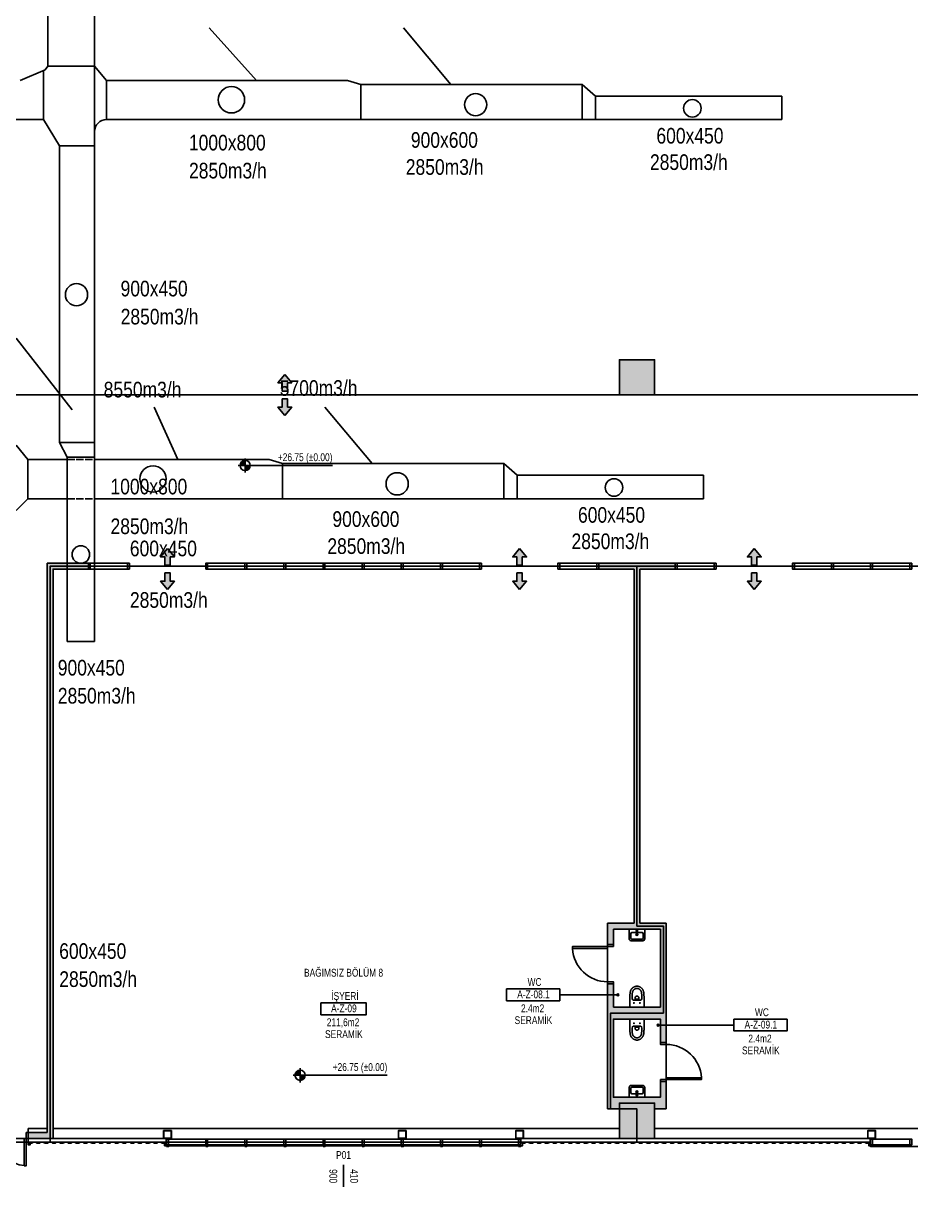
# Model space of a CAD drawing. Header units: centimetres. Extents: x 26200 to 152500, y -600 to 9300.
# Drawn here: x 63711 to 65979, y 1395 to 4369 of the extents above; entities that cross this region are included whole.
import ezdxf
from ezdxf.enums import TextEntityAlignment as Align

# ---------------------------------------------------------------- set-up
doc = ezdxf.new("R2010")
doc.units = ezdxf.units.CM
doc.linetypes.add('DASHED', pattern=[1.524, 1.27, -0.254])
for name, color, linetype in [('A-ANNO-DIMS', 8, 'Continuous'), ('A-ANNO-IDEN', 8, 'Continuous'), ('A-ANNO-TEXT', 8, 'Continuous'), ('A-AREA', 8, 'Continuous'), ('A-DOOR', 8, 'Continuous'), ('A-ELEV-01', 8, 'Continuous'), ('A-ELEV-03', 8, 'Continuous'), ('A-FLOR-FIXT', 8, 'Continuous'), ('A-GLAZ-FRME', 8, 'Continuous'), ('A-GLAZ-FULL', 8, 'Continuous'), ('A-GLAZ-SILL', 8, 'Continuous'), ('A-WALL', 8, 'Continuous'), ('A-WALL-HTCH', 8, 'Continuous'), ('A-WALL-SNWPNL', 8, 'Continuous'), ('A-WALL-STEL', 8, 'Continuous'), ('MTY-DONUS-CAP', 110, 'Continuous'), ('MTY-DONUS-KANALI', 4, 'Continuous'), ('MTY-UFLEME-CAP', 21, 'Continuous'), ('MTY-UFLEME-KANALI', 20, 'Continuous'), ('MTY-UFLEME-KANALI-GIZLI', 20, 'DASHED'), ('S-CONC', 5, 'Continuous'), ('S-HTCH', 8, 'Continuous'), ('S-STEL', 3, 'Continuous')]:
    doc.layers.add(name, color=color, linetype=linetype)
doc.styles.add('Fields_100', font='act_simplex.shx', dxfattribs={"width": 0.8, "height": 20})
doc.styles.add('ROTAS', font='arial.ttf')

# ---------------------------------------------------------------- blocks, each defined once
blk = doc.blocks.new('Mahal kutusu_100')
at = {"color": 0}
blk.add_lwpolyline([(-58, 30), (58, 30), (58, 0), (-58, 0)], close=True, dxfattribs=at)
at = {"color": 0, "style": 'Fields_100', "width": 0.8}
for tag, p in [('MAHAL', (3.6, 37.9)), ('KOD', (0.9, 6.2)), ('ALAN', (-1.3, -29.4)), ('KAPLAMA', (0.8, -59.7))]:
    blk.add_attdef(tag, text='', height=20, dxfattribs=at).set_placement(p, align=Align.CENTER)
blk = doc.blocks.new('KLOZET')
at = {"linetype": 'Continuous'}
for p, q in [((-18, 30.7), (-17.9, 32)), ((-18, 29.4), (-18, 30.7)), ((-17.9, 32), (-17.8, 33.3)), ((-17.8, 33.3), (-17.7, 34.5)), ((-17.7, 34.5), (-17.6, 35.7)), ((-17.6, 35.7), (-17.5, 36.9)), ((-17.5, 36.9), (-17.3, 38.1)), ((-17.3, 38.1), (-17.1, 39.2)), ((-17.1, 39.2), (-16.8, 40.3)), ((-16.8, 40.3), (-16.5, 41.3)), ((-16.5, 41.3), (-16.1, 42.4)), ((-16.1, 42.4), (-15.7, 43.3)), ((-15.7, 43.3), (-15.3, 44.3)), ((-15.3, 44.3), (-14.8, 45.2)), ((-14.8, 45.2), (-14.3, 46)), ((-14.3, 46), (-13.7, 46.8)), ((-13.7, 46.8), (-13.1, 47.6)), ((-13.1, 47.6), (-12.4, 48.3)), ((-12.4, 48.3), (-11.7, 49)), ((-12.2, 31.1), (-12.3, 30.4)), ((-12.3, 30.4), (-12.3, 29.6)), ((-12.1, 32.6), (-12.2, 31.9)), ((-12.2, 31.9), (-12.2, 31.1)), ((-12, 33.9), (-12.1, 33.2)), ((-12.1, 33.2), (-12.1, 32.6)), ((-11.9, 35.1), (-12, 34.5)), ((-12, 34.5), (-12, 33.9)), ((-11.8, 35.7), (-11.9, 35.1)), ((-11.7, 36.7), (-11.8, 36.2)), ((-11.8, 36.2), (-11.8, 35.7)), ((-11.7, 49), (-11, 49.6)), ((-11.6, 37.3), (-11.7, 36.7)), ((-11.5, 37.7), (-11.6, 37.3)), ((-11.4, 38.2), (-11.5, 37.7)), ((-11.3, 38.6), (-11.4, 38.2)), ((-11.2, 39), (-11.3, 38.6)), ((-11.1, 39.4), (-11.2, 39)), ((-11, 39.8), (-11.1, 39.4)), ((-11, 49.6), (-10.3, 50.2)), ((-10.9, 40.2), (-11, 39.8)), ((-10.8, 40.5), (-10.9, 40.2)), ((-10.6, 40.8), (-10.8, 40.5)), ((-10.5, 41.1), (-10.6, 40.8)), ((-10.4, 41.4), (-10.5, 41.1)), ((-10.2, 41.7), (-10.4, 41.4)), ((-10.3, 50.2), (-9.6, 50.7)), ((-10.1, 42), (-10.2, 41.7)), ((-9.9, 42.2), (-10.1, 42)), ((-9.8, 42.5), (-9.9, 42.2)), ((-9.6, 42.7), (-9.8, 42.5)), ((-9.6, 50.7), (-8.8, 51.2)), ((-9.4, 43), (-9.6, 42.7)), ((-9.3, 43.2), (-9.4, 43)), ((-9.1, 43.5), (-9.3, 43.2)), ((-8.9, 43.7), (-9.1, 43.5)), ((-8.7, 44), (-8.9, 43.7)), ((-8.8, 51.2), (-8, 51.7)), ((-8.5, 44.2), (-8.7, 44)), ((-8.2, 44.4), (-8.5, 44.2)), ((-8, 44.7), (-8.2, 44.4)), ((-8, 51.7), (-7.2, 52.1)), ((-7.8, 44.9), (-8, 44.7)), ((-7.5, 45.1), (-7.8, 44.9)), ((-7.3, 45.3), (-7.5, 45.1)), ((-7, 45.5), (-7.3, 45.3)), ((-7.2, 52.1), (-6.4, 52.5)), ((-6.7, 45.8), (-7, 45.5)), ((-6.4, 46), (-6.7, 45.8)), ((-6.4, 52.5), (-5.6, 52.8)), ((-6.1, 46.2), (-6.4, 46)), ((-5.8, 46.4), (-6.1, 46.2)), ((-5.5, 46.5), (-5.8, 46.4)), ((-5.6, 52.8), (-4.8, 53.1)), ((-5.2, 46.7), (-5.5, 46.5)), ((-4.9, 46.9), (-5.2, 46.7)), ((-4.6, 47.1), (-4.9, 46.9)), ((-4.8, 53.1), (-4, 53.3)), ((-4.2, 47.2), (-4.6, 47.1)), ((-3.9, 47.3), (-4.2, 47.2)), ((-4, 53.3), (-3.2, 53.5)), ((-3.6, 47.5), (-3.9, 47.3)), ((-3.3, 47.6), (-3.6, 47.5)), ((-3, 47.7), (-3.3, 47.6)), ((-3.2, 53.5), (-2.3, 53.7)), ((-2.7, 47.8), (-3, 47.7)), ((-2.4, 47.9), (-2.7, 47.8)), ((-2.1, 48), (-2.4, 47.9)), ((-2.3, 53.7), (-1.5, 53.8)), ((-1.8, 48), (-2.1, 48)), ((-1.5, 48.1), (-1.8, 48)), ((-1.5, 53.8), (-0.7, 53.9)), ((-1.2, 48.1), (-1.5, 48.1)), ((-1, 48.2), (-1.2, 48.1)), ((-0.7, 48.2), (-1, 48.2)), ((-0.7, 53.9), (0, 53.9)), ((-0.5, 48.2), (-0.7, 48.2)), ((-0.2, 48.2), (-0.5, 48.2)), ((0, 48.2), (-0.2, 48.2)), ((0, 53.9), (0.7, 53.9)), ((0.5, 48.2), (0, 48.2)), ((1, 48.2), (0.5, 48.2)), ((0.7, 53.9), (1.5, 53.8)), ((1.5, 48.1), (1, 48.2)), ((1.5, 53.8), (2.3, 53.7)), ((2.1, 48), (1.5, 48.1)), ((2.6, 47.8), (2.1, 48)), ((2.3, 53.7), (3.2, 53.5)), ((3.2, 47.6), (2.6, 47.8)), ((3.2, 53.5), (4, 53.3)), ((3.7, 47.4), (3.2, 47.6)), ((4.3, 47.2), (3.7, 47.4)), ((4, 53.3), (4.8, 53.1)), ((4.9, 46.9), (4.3, 47.2)), ((4.8, 53.1), (5.6, 52.8)), ((5.4, 46.6), (4.9, 46.9)), ((6, 46.3), (5.4, 46.6)), ((5.6, 52.8), (6.4, 52.5)), ((6.5, 45.9), (6, 46.3)), ((6.4, 52.5), (7.2, 52.1)), ((7, 45.5), (6.5, 45.9)), ((7.5, 45.1), (7, 45.5)), ((7.2, 52.1), (8, 51.7)), ((8, 44.7), (7.5, 45.1)), ((8, 51.7), (8.8, 51.2)), ((8.4, 44.2), (8, 44.7)), ((8.9, 43.7), (8.4, 44.2)), ((8.8, 51.2), (9.6, 50.7)), ((9.3, 43.2), (8.9, 43.7)), ((9.6, 42.7), (9.3, 43.2)), ((9.6, 50.7), (10.3, 50.2)), ((10, 42.1), (9.6, 42.7)), ((10.3, 41.6), (10, 42.1)), ((10.3, 50.2), (11, 49.6)), ((10.6, 40.9), (10.3, 41.6)), ((10.8, 40.3), (10.6, 40.9)), ((11.1, 39.6), (10.8, 40.3)), ((11, 49.6), (11.7, 49)), ((11.3, 38.9), (11.1, 39.6)), ((11.4, 38.2), (11.3, 38.9)), ((11.6, 37.4), (11.4, 38.2)), ((11.7, 36.6), (11.6, 37.4)), ((11.7, 49), (12.4, 48.3)), ((11.8, 35.7), (11.7, 36.6)), ((11.9, 34.9), (11.8, 35.7)), ((12, 34), (11.9, 34.9)), ((12.1, 33.1), (12, 34)), ((12.2, 32.1), (12.1, 33.1)), ((12.2, 31.2), (12.2, 32.1)), ((12.3, 30.2), (12.2, 31.2)), ((12.3, 29.2), (12.3, 30.2)), ((12.4, 48.3), (13.1, 47.6)), ((13.1, 47.6), (13.7, 46.8)), ((13.7, 46.8), (14.3, 46)), ((14.3, 46), (14.8, 45.2)), ((14.8, 45.2), (15.3, 44.3)), ((15.3, 44.3), (15.7, 43.3)), ((15.7, 43.3), (16.1, 42.4)), ((16.1, 42.4), (16.5, 41.3)), ((16.5, 41.3), (16.8, 40.3)), ((16.8, 40.3), (17.1, 39.2)), ((17.1, 39.2), (17.3, 38.1)), ((17.3, 38.1), (17.5, 36.9)), ((17.5, 36.9), (17.6, 35.7)), ((17.6, 35.7), (17.7, 34.5)), ((17.7, 34.5), (17.8, 33.3)), ((17.8, 33.3), (17.9, 32)), ((17.9, 32), (18, 30.7)), ((18, 30.7), (18, 29.4)), ((-18.3, 0), (-18.2, 12.1)), ((-18.3, 0), (18.3, 0)), ((-18.2, 23.7), (-18.1, 25.2)), ((-18.2, 22.2), (-18.2, 23.7)), ((-18.2, 20.6), (-18.2, 22.2)), ((-18.2, 17.4), (-18.2, 20.6)), ((-18.2, 12.1), (-18.2, 17.4)), ((-18.1, 28), (-18, 29.4)), ((-18.1, 26.6), (-18.1, 28)), ((-18.1, 25.2), (-18.1, 26.6)), ((-12.3, 27.9), (-12.4, 27)), ((-12.4, 27), (-12.4, 26.1)), ((-12.4, 26.1), (-12.4, 25.2)), ((-12.4, 25.2), (-12.4, 24.2)), ((-12.4, 24.2), (-12.4, 23.2)), ((-12.4, 23.2), (-12.4, 22.2)), ((-12.3, 29.6), (-12.3, 28.8)), ((-12.3, 28.8), (-12.3, 27.9)), ((-9.2, 18.4), (-8.2, 18.3)), ((-8.2, 18.3), (-7.1, 18.2)), ((-7.1, 18.2), (-6.1, 18.1)), ((-6.1, 18.1), (-5.1, 18)), ((-5.1, 18), (-4.1, 18)), ((-4.8, 24.3), (-4.9, 23.9)), ((-4.9, 23.9), (-4.9, 23.5)), ((-4.9, 23.5), (-4.8, 20.8)), ((-4.7, 25), (-4.8, 24.6)), ((-4.8, 24.6), (-4.8, 24.3)), ((-4.6, 25.3), (-4.7, 25)), ((-4.4, 25.6), (-4.6, 25.3)), ((-4.3, 25.9), (-4.4, 25.6)), ((-4.1, 26.2), (-4.3, 25.9)), ((-3.9, 26.5), (-4.1, 26.2)), ((-4.1, 18), (-3.1, 17.9)), ((-3.8, 26.8), (-3.9, 26.5)), ((-3.5, 27), (-3.8, 26.8)), ((-3.8, 20.8), (-2.1, 20.8)), ((-3.3, 27.2), (-3.5, 27)), ((-3.1, 27.4), (-3.3, 27.2)), ((-2.8, 27.6), (-3.1, 27.4)), ((-3.1, 17.9), (-2, 17.9)), ((-2.5, 27.8), (-2.8, 27.6)), ((-2.2, 28), (-2.5, 27.8)), ((-1.9, 28.1), (-2.2, 28)), ((-2.1, 20.8), (-0.4, 20.8)), ((-2, 17.9), (-1, 17.9)), ((-1.6, 28.2), (-1.9, 28.1)), ((-1.3, 28.3), (-1.6, 28.2)), ((-1, 28.4), (-1.3, 28.3)), ((-0.7, 28.5), (-1, 28.4)), ((-1, 17.9), (0, 17.9)), ((-0.3, 28.5), (-0.7, 28.5)), ((-0.4, 20.8), (1.7, 20.8)), ((0, 28.5), (-0.3, 28.5)), ((0, 28.5), (0.3, 28.5)), ((0, 17.9), (1, 17.9)), ((0.3, 28.5), (0.7, 28.5)), ((0.7, 28.5), (1, 28.4)), ((1, 28.4), (1.3, 28.3)), ((1, 17.9), (2, 17.9)), ((1.3, 28.3), (1.6, 28.2)), ((1.6, 28.2), (1.9, 28.1)), ((1.7, 20.8), (3.4, 20.8)), ((1.9, 28.1), (2.2, 28)), ((2, 17.9), (3.1, 17.9)), ((2.2, 28), (2.5, 27.8)), ((2.5, 27.8), (2.8, 27.6)), ((2.8, 27.6), (3.1, 27.4)), ((3.1, 27.4), (3.3, 27.2)), ((3.1, 17.9), (4.1, 18)), ((3.3, 27.2), (3.5, 27)), ((3.4, 20.8), (3.8, 20.8)), ((3.5, 27), (3.8, 26.7)), ((3.8, 26.7), (4, 26.5)), ((4, 26.5), (4.1, 26.2)), ((4.1, 26.2), (4.3, 25.9)), ((4.1, 18), (5.1, 18)), ((4.3, 25.9), (4.5, 25.6)), ((4.5, 25.6), (4.6, 25.3)), ((4.6, 25.3), (4.7, 25)), ((4.7, 25), (4.8, 24.6)), ((4.8, 24.6), (4.8, 24.3)), ((4.8, 24.3), (4.9, 23.9)), ((4.9, 23.5), (4.8, 20.8)), ((4.9, 23.9), (4.9, 23.5)), ((5.1, 18), (6.1, 18.1)), ((6.1, 18.1), (7.1, 18.2)), ((7.1, 18.2), (8.2, 18.3)), ((8.2, 18.3), (9.2, 18.4)), ((12.3, 28.1), (12.3, 29.2)), ((12.4, 27), (12.3, 28.1)), ((12.4, 25.9), (12.4, 27)), ((12.4, 24.7), (12.4, 25.9)), ((12.4, 23.4), (12.4, 24.7)), ((12.4, 22.2), (12.4, 23.4)), ((18, 29.4), (18.1, 28)), ((18.1, 28), (18.1, 26.6)), ((18.1, 26.6), (18.1, 25.2)), ((18.1, 25.2), (18.2, 23.7)), ((18.2, 23.7), (18.2, 22.2)), ((18.2, 22.2), (18.2, 20.6)), ((18.2, 20.6), (18.2, 17.4)), ((18.2, 17.4), (18.2, 13.9)), ((18.2, 13.9), (18.3, 0))]:
    blk.add_line(p, q, dxfattribs=at)
at = {"ltscale": 3}
for p, q in [((-6.5, 10.9), (-9, 10.9)), ((-7.7, 12.2), (-7.7, 9.6)), ((9, 10.9), (6.5, 10.9)), ((7.7, 12.2), (7.7, 9.6))]:
    blk.add_line(p, q, dxfattribs=at)
at = {"lineweight": 0}
for p, q in [((-3.8, 20.8), (-4.8, 20.8)), ((3.8, 20.8), (4.8, 20.8))]:
    blk.add_line(p, q, dxfattribs=at)
at = {"linetype": 'Continuous'}
for centre in [(-7.7, 10.9), (7.7, 10.9)]:
    blk.add_circle(centre, 0.75, dxfattribs=at)
for centre, start, end in [((-8.7, 22.1), 179.5021, 262.9898), ((8.7, 22.1), 277.0095, 0.5028)]:
    blk.add_arc(centre, 3.72, start, end, dxfattribs=at)
blk = doc.blocks.new('KAPI_100')
at = {"layer": 'A-DOOR'}
blk.add_line((5, 15), (95, 15), dxfattribs=at)
blk.add_lwpolyline([(95, 15), (95, 105), (90, 105), (90, 15)], dxfattribs=at)
for points in [[(0, 0), (5, 0), (5, 15), (0, 15)], [(95, 0), (100, 0), (100, 15), (95, 15)]]:
    blk.add_lwpolyline(points, close=True, dxfattribs=at)
blk.add_arc((95, 15), 90, 93.1847, 180, dxfattribs=at)
blk = doc.blocks.new('KAPI 150')
at = {"layer": 'A-DOOR'}
blk.add_line((145, 15), (5, 15), dxfattribs=at)
for points in [[(5, 15), (5, 85), (10, 85), (10, 15)], [(145, 15), (145, 85), (140, 85), (140, 15)]]:
    blk.add_lwpolyline(points, dxfattribs=at)
for points in [[(5, 0), (0, 0), (0, 15), (5, 15)], [(150, 0), (145, 0), (145, 15), (150, 15)]]:
    blk.add_lwpolyline(points, close=True, dxfattribs=at)
for centre, start, end in [((5, 15), 0, 85.904), ((145, 15), 94.096, 180)]:
    blk.add_arc(centre, 70, start, end, dxfattribs=at)
blk = doc.blocks.new('Mahal Kutusu_100_2')
at = {"color": 0}
blk.add_lwpolyline([(-68, 30), (68, 30), (68, 0), (-68, 0)], close=True, dxfattribs=at)
at = {"color": 0, "style": 'Fields_100', "width": 0.8}
for tag, p in [('MAHAL', (3.6, 37.9)), ('A-Z-04.1', (0.9, 6.2)), ('ALAN', (-1.3, -29.4)), ('KAPLAMA', (0.8, -59.7))]:
    blk.add_attdef(tag, text='', height=20, dxfattribs=at).set_placement(p, align=Align.CENTER)
blk = doc.blocks.new('*U45')
at = {"layer": 'A-WALL-SNWPNL'}
blk.add_lwpolyline([(50, 1), (42, 1), (40, -1), (32, -1), (30, 1), (22, 1), (20, -1), (12, -1), (10, 1), (2, 1), (0, -1), (-8, -1), (-10, 1), (-18, 1), (-20, -1), (-28, -1), (-30, 1), (-38, 1), (-40, -1), (-48, -1), (-50, 1)], dxfattribs=at)
blk = doc.blocks.new('*U46')
at = {"layer": 'A-WALL-STEL', "color": 0, "linetype": 'ByBlock', "lineweight": -2, "transparency": 16777216}
for p in [(0, 0), (100, 0), (200, 0)]:
    blk.add_blockref('*U45', p, dxfattribs=at)
blk = doc.blocks.new('*U47')
at = {"layer": 'A-WALL-SNWPNL'}
blk.add_lwpolyline([(50, 1), (42, 1), (40, -1), (32, -1), (30, 1), (22, 1), (20, -1), (12, -1), (10, 1), (2, 1), (0, -1), (-8, -1), (-10, 1), (-18, 1), (-20, -1), (-28, -1), (-30, 1), (-38, 1), (-40, -1), (-48, -1), (-50, 1)], dxfattribs=at)
blk = doc.blocks.new('*U48')
at = {"layer": 'A-WALL-STEL', "color": 0, "linetype": 'ByBlock', "lineweight": -2, "transparency": 16777216}
for p in [(0, 0), (100, 0), (200, 0), (300, 0), (400, 0), (500, 0), (600, 0), (700, 0)]:
    blk.add_blockref('*U47', p, dxfattribs=at)
blk = doc.blocks.new('AÇK_01')
at = {"color": 0}
blk.add_lwpolyline([(28, 0), (-28, 0)], dxfattribs=at)
at = {"color": 0, "style": 'Fields_100', "width": 0.8}
blk.add_attdef('A.Ç.K.01', text='', height=20, rotation=90, dxfattribs=at).set_placement((-53, 0), align=Align.MIDDLE_CENTER)
for tag, p in [('W', (1, 17.2)), ('H', (1, -36.3))]:
    blk.add_attdef(tag, text='', height=20, dxfattribs=at).set_placement(p, align=Align.CENTER)

msp = doc.modelspace()

# ---------------------------------------------------------------- hatches: boundary and pattern name
at = {"layer": 'A-ANNO-DIMS'}
h = msp.add_hatch(color=256, dxfattribs=at)
h.paths.add_polyline_path([(64278.1, 3251.4, 0.414214), (64265.1, 3238.4), (64278.1, 3238.4)])
h.paths.add_polyline_path([(64291.1, 3238.4), (64278.1, 3238.4), (64278.1, 3225.4, 0.414214)])
h = msp.add_hatch(color=256, dxfattribs=at)
h.paths.add_polyline_path([(64418.3, 1692.7, 0.414214), (64405.3, 1679.7), (64418.3, 1679.7)])
h.paths.add_polyline_path([(64431.3, 1679.7), (64418.3, 1679.7), (64418.3, 1666.7, 0.414214)])
at = {"layer": 'A-ANNO-IDEN'}
h = msp.add_hatch(color=256, dxfattribs=at)
h.dxf.hatch_style = 1
edge = h.paths.add_edge_path()
edge.add_arc((65230.9, 1885.3), 2.5, 0, 360)
h = msp.add_hatch(color=256, dxfattribs=at)
h.dxf.hatch_style = 1
edge = h.paths.add_edge_path()
edge.add_arc((65333.6, 1808), 2.5, 180, 540)
at = {"layer": 'A-ANNO-TEXT'}
h = msp.add_hatch(color=256, dxfattribs=at)
h.dxf.hatch_style = 1
h.paths.add_polyline_path([(64379.5, 3470.9), (64397.2, 3449.7), (64386.2, 3449.7), (64386.2, 3428.6), (64372.7, 3428.6), (64372.7, 3449.7), (64361.8, 3449.7)])
h = msp.add_hatch(color=256, dxfattribs=at)
h.dxf.hatch_style = 1
h.paths.add_polyline_path([(64379.5, 3366.3), (64397.2, 3387.4), (64386.2, 3387.4), (64386.2, 3408.6), (64372.7, 3408.6), (64372.7, 3387.4), (64361.8, 3387.4)])
h = msp.add_hatch(color=256, dxfattribs=at)
h.dxf.hatch_style = 1
h.paths.add_polyline_path([(64079.5, 3025.9), (64061.8, 3004.7), (64072.7, 3004.7), (64072.7, 2983.6), (64086.2, 2983.6), (64086.2, 3004.7), (64097.2, 3004.7)])
h = msp.add_hatch(color=256, dxfattribs=at)
h.dxf.hatch_style = 1
h.paths.add_polyline_path([(64079.5, 3025.9), (64097.2, 3004.7), (64086.2, 3004.7), (64086.2, 2983.6), (64072.7, 2983.6), (64072.7, 3004.7), (64061.8, 3004.7)])
h = msp.add_hatch(color=256, dxfattribs=at)
h.dxf.hatch_style = 1
h.paths.add_polyline_path([(64979.5, 3025.9), (64997.2, 3004.7), (64986.2, 3004.7), (64986.2, 2983.6), (64972.7, 2983.6), (64972.7, 3004.7), (64961.8, 3004.7)])
h = msp.add_hatch(color=256, dxfattribs=at)
h.dxf.hatch_style = 1
h.paths.add_polyline_path([(65579.5, 3025.9), (65561.8, 3004.7), (65572.7, 3004.7), (65572.7, 2983.6), (65586.2, 2983.6), (65586.2, 3004.7), (65597.2, 3004.7)])
h = msp.add_hatch(color=256, dxfattribs=at)
h.dxf.hatch_style = 1
h.paths.add_polyline_path([(65579.5, 3025.9), (65597.2, 3004.7), (65586.2, 3004.7), (65586.2, 2983.6), (65572.7, 2983.6), (65572.7, 3004.7), (65561.8, 3004.7)])
h = msp.add_hatch(color=256, dxfattribs=at)
h.dxf.hatch_style = 1
h.paths.add_polyline_path([(64079.5, 2921.3), (64061.8, 2942.4), (64072.7, 2942.4), (64072.7, 2963.6), (64086.2, 2963.6), (64086.2, 2942.4), (64097.2, 2942.4)])
h = msp.add_hatch(color=256, dxfattribs=at)
h.dxf.hatch_style = 1
h.paths.add_polyline_path([(64079.5, 2921.3), (64097.2, 2942.4), (64086.2, 2942.4), (64086.2, 2963.6), (64072.7, 2963.6), (64072.7, 2942.4), (64061.8, 2942.4)])
h = msp.add_hatch(color=256, dxfattribs=at)
h.dxf.hatch_style = 1
h.paths.add_polyline_path([(64979.5, 2921.3), (64997.2, 2942.4), (64986.2, 2942.4), (64986.2, 2963.6), (64972.7, 2963.6), (64972.7, 2942.4), (64961.8, 2942.4)])
h = msp.add_hatch(color=256, dxfattribs=at)
h.dxf.hatch_style = 1
h.paths.add_polyline_path([(65579.5, 2921.3), (65561.8, 2942.4), (65572.7, 2942.4), (65572.7, 2963.6), (65586.2, 2963.6), (65586.2, 2942.4), (65597.2, 2942.4)])
h = msp.add_hatch(color=256, dxfattribs=at)
h.dxf.hatch_style = 1
h.paths.add_polyline_path([(65579.5, 2921.3), (65597.2, 2942.4), (65586.2, 2942.4), (65586.2, 2963.6), (65572.7, 2963.6), (65572.7, 2942.4), (65561.8, 2942.4)])
at = {"layer": 'A-WALL-HTCH'}
h = msp.add_hatch(dxfattribs=at)
h.set_pattern_fill('DASH', color=256)
h.set_pattern_definition([(0, (47244.2896, 54361.0323), (3.175, 3.175), [3.175, -3.175])])
h.paths.add_polyline_path([(63787, 2973.6), (63877, 2973.6), (63877, 2988.6), (63772, 2988.6), (63772, 1533.6), (63723.2, 1533.6), (63723.2, 1518.6), (63787, 1518.6)])
h = msp.add_hatch(dxfattribs=at)
h.set_pattern_fill('DASH', color=256)
h.set_pattern_definition([(0, (-26454.6308, -0.018), (3.175, 3.175), [3.175, -3.175])])
h.paths.add_polyline_path([(65324.5, 1608.6), (65324.5, 1593.6), (65354.5, 1593.6), (65354.5, 1663.6), (65339.5, 1663.6), (65339.5, 1623.6), (65219.5, 1623.6), (65219.5, 1823.6), (65339.5, 1823.6), (65339.5, 1763.6), (65354.5, 1763.6), (65354.5, 2068.6), (65287, 2068.6), (65287, 2973.6), (65377, 2973.6), (65377, 2988.6), (65182, 2988.6), (65182, 2973.6), (65272, 2973.6), (65272, 2068.6), (65204.5, 2068.6), (65204.5, 2013.6), (65219.5, 2013.6), (65219.5, 2053.6), (65339.5, 2053.6), (65339.5, 1853.6), (65219.5, 1853.6), (65219.5, 1913.6), (65204.5, 1913.6), (65204.5, 1593.6), (65234.5, 1593.6), (65234.5, 1608.6)])
at = {"layer": 'S-HTCH'}
h = msp.add_hatch(dxfattribs=at)
h.set_pattern_fill('ANSI33', color=256)
h.set_pattern_definition([(45, (47244.2896, 5721.5606), (-4.490128, 4.490128), []), (45, (47248.78, 5721.5606), (-4.490128, 4.490128), [3.175, -1.5875])])
h.paths.add_polyline_path([(63434.5, 1518.6), (63524.5, 1518.6), (63524.5, 1608.6), (63434.5, 1608.6)])
h.paths.add_polyline_path([(63434.5, 7218.6), (63524.5, 7218.6), (63524.5, 7308.6), (63434.5, 7308.6)])
h.paths.add_polyline_path([(61634.5, 1518.6), (61724.5, 1518.6), (61724.5, 1608.6), (61634.5, 1608.6)])
h.paths.add_polyline_path([(58034.5, 1518.6), (58124.5, 1518.6), (58124.5, 1608.6), (58034.5, 1608.6)])
h.paths.add_polyline_path([(61634.5, 7218.6), (61724.5, 7218.6), (61724.5, 7308.6), (61634.5, 7308.6)])
h.paths.add_polyline_path([(58034.5, 7218.6), (58124.5, 7218.6), (58124.5, 7308.6), (58034.5, 7308.6)])
h.paths.add_polyline_path([(63434.5, 3418.6), (63524.5, 3418.6), (63524.5, 3508.6), (63434.5, 3508.6)])
h.paths.add_polyline_path([(63434.5, 5318.6), (63524.5, 5318.6), (63524.5, 5408.6), (63434.5, 5408.6)])
h.paths.add_polyline_path([(61634.5, 3418.6), (61724.5, 3418.6), (61724.5, 3508.6), (61634.5, 3508.6)])
h.paths.add_polyline_path([(58034.5, 3418.6), (58124.5, 3418.6), (58124.5, 3508.6), (58034.5, 3508.6)])
h.paths.add_polyline_path([(61634.5, 5318.6), (61724.5, 5318.6), (61724.5, 5408.6), (61634.5, 5408.6)])
h.paths.add_polyline_path([(58034.5, 5318.6), (58124.5, 5318.6), (58124.5, 5408.6), (58034.5, 5408.6)])
h.paths.add_polyline_path([(68834.5, 3418.6), (68924.5, 3418.6), (68924.5, 3508.6), (68834.5, 3508.6)])
h.paths.add_polyline_path([(68834.5, 5318.6), (68924.5, 5318.6), (68924.5, 5408.6), (68834.5, 5408.6)])
h.paths.add_polyline_path([(67034.5, 3418.6), (67124.5, 3418.6), (67124.5, 3508.6), (67034.5, 3508.6)])
h.paths.add_polyline_path([(67034.5, 5318.6), (67124.5, 5318.6), (67124.5, 5408.6), (67034.5, 5408.6)])
h.paths.add_polyline_path([(65234.5, 3418.6), (65324.5, 3418.6), (65324.5, 3508.6), (65234.5, 3508.6)])
h.paths.add_polyline_path([(65234.5, 5318.6), (65324.5, 5318.6), (65324.5, 5408.6), (65234.5, 5408.6)])
h.paths.add_polyline_path([(61534.5, 3418.6), (61624.5, 3418.6), (61624.5, 3508.6), (61534.5, 3508.6)])
h.paths.add_polyline_path([(61534.5, 5318.6), (61624.5, 5318.6), (61624.5, 5408.6), (61534.5, 5408.6)])
h.paths.add_polyline_path([(59834.5, 3418.6), (59924.5, 3418.6), (59924.5, 3508.6), (59834.5, 3508.6)])
h.paths.add_polyline_path([(59834.5, 5318.6), (59924.5, 5318.6), (59924.5, 5408.6), (59834.5, 5408.6)])
h.paths.add_polyline_path([(56234.5, 3418.6), (56324.5, 3418.6), (56324.5, 3508.6), (56234.5, 3508.6)])
h.paths.add_polyline_path([(56234.5, 5318.6), (56324.5, 5318.6), (56324.5, 5408.6), (56234.5, 5408.6)])
h.paths.add_polyline_path([(54434.5, 3418.6), (54524.5, 3418.6), (54524.5, 3508.6), (54434.5, 3508.6)])
h.paths.add_polyline_path([(54434.5, 5318.6), (54524.5, 5318.6), (54524.5, 5408.6), (54434.5, 5408.6)])
h.paths.add_polyline_path([(52634.5, 3418.6), (52724.5, 3418.6), (52724.5, 3508.6), (52634.5, 3508.6)])
h.paths.add_polyline_path([(52634.5, 5318.6), (52724.5, 5318.6), (52724.5, 5408.6), (52634.5, 5408.6)])
h.paths.add_polyline_path([(70634.5, 5318.6), (70724.5, 5318.6), (70724.5, 5408.6), (70634.5, 5408.6)])
h.paths.add_polyline_path([(70634.5, 3418.6), (70724.5, 3418.6), (70724.5, 3508.6), (70634.5, 3508.6)])
h.paths.add_polyline_path([(70634.5, 1518.6), (70724.5, 1518.6), (70724.5, 1608.6), (70634.5, 1608.6)])
h.paths.add_polyline_path([(68834.5, 1518.6), (68924.5, 1518.6), (68924.5, 1608.6), (68834.5, 1608.6)])
h.paths.add_polyline_path([(67034.5, 1518.6), (67124.5, 1518.6), (67124.5, 1608.6), (67034.5, 1608.6)])
h.paths.add_polyline_path([(65234.5, 1518.6), (65324.5, 1518.6), (65324.5, 1608.6), (65234.5, 1608.6)])
h.paths.add_polyline_path([(61534.5, 1518.6), (61624.5, 1518.6), (61624.5, 1608.6), (61534.5, 1608.6)])
h.paths.add_polyline_path([(59834.5, 1518.6), (59924.5, 1518.6), (59924.5, 1608.6), (59834.5, 1608.6)])
h.paths.add_polyline_path([(56234.5, 1518.6), (56324.5, 1518.6), (56324.5, 1608.6), (56234.5, 1608.6)])
h.paths.add_polyline_path([(54434.5, 1518.6), (54524.5, 1518.6), (54524.5, 1608.6), (54434.5, 1608.6)])
h.paths.add_polyline_path([(52634.5, 1518.6), (52724.5, 1518.6), (52724.5, 1608.6), (52634.5, 1608.6)])
h.paths.add_polyline_path([(70634.5, 7218.6), (70724.5, 7218.6), (70724.5, 7308.6), (70634.5, 7308.6)])
h.paths.add_polyline_path([(68834.5, 7218.6), (68924.5, 7218.6), (68924.5, 7308.6), (68834.5, 7308.6)])
h.paths.add_polyline_path([(67034.5, 7218.6), (67124.5, 7218.6), (67124.5, 7308.6), (67034.5, 7308.6)])
h.paths.add_polyline_path([(65234.5, 7218.6), (65324.5, 7218.6), (65324.5, 7308.6), (65234.5, 7308.6)])
h.paths.add_polyline_path([(61534.5, 7218.6), (61624.5, 7218.6), (61624.5, 7308.6), (61534.5, 7308.6)])
h.paths.add_polyline_path([(59834.5, 7218.6), (59924.5, 7218.6), (59924.5, 7308.6), (59834.5, 7308.6)])
h.paths.add_polyline_path([(56234.5, 7218.6), (56324.5, 7218.6), (56324.5, 7308.6), (56234.5, 7308.6)])
h.paths.add_polyline_path([(54434.5, 7218.6), (54524.5, 7218.6), (54524.5, 7308.6), (54434.5, 7308.6)])
h.paths.add_polyline_path([(52634.5, 7218.6), (52724.5, 7218.6), (52724.5, 7308.6), (52634.5, 7308.6)])

# ---------------------------------------------------------------- linework, layer by layer
at = {"layer": 'A-ANNO-DIMS'}
for p, q in [((64278.1, 3256.4), (64278.1, 3220.4)), ((64260.1, 3238.4), (64501.1, 3238.4)), ((64418.3, 1697.7), (64418.3, 1661.7)), ((64400.3, 1679.7), (64641.3, 1679.7))]:
    msp.add_line(p, q, dxfattribs=at)
for centre in [(64278.1, 3238.4), (64418.3, 1679.7)]:
    msp.add_circle(centre, 13, dxfattribs=at)
at = {"layer": 'A-ANNO-IDEN'}
for points in [[(65082.1, 1885.3), (65230.9, 1885.3)], [(65527.4, 1808), (65333.6, 1808)]]:
    msp.add_lwpolyline(points, dxfattribs=at)
for centre in [(65230.9, 1885.3), (65333.6, 1808)]:
    msp.add_circle(centre, 2.5, dxfattribs=at)
at = {"layer": 'A-ANNO-TEXT'}
for points in [[(64379.5, 3470.9), (64397.2, 3449.7), (64386.2, 3449.7), (64386.2, 3428.6), (64372.7, 3428.6), (64372.7, 3449.7), (64361.8, 3449.7)], [(64379.5, 3366.3), (64397.2, 3387.4), (64386.2, 3387.4), (64386.2, 3408.6), (64372.7, 3408.6), (64372.7, 3387.4), (64361.8, 3387.4)], [(64079.5, 3025.9), (64061.8, 3004.7), (64072.7, 3004.7), (64072.7, 2983.6), (64086.2, 2983.6), (64086.2, 3004.7), (64097.2, 3004.7)], [(64079.5, 3025.9), (64097.2, 3004.7), (64086.2, 3004.7), (64086.2, 2983.6), (64072.7, 2983.6), (64072.7, 3004.7), (64061.8, 3004.7)], [(64979.5, 3025.9), (64997.2, 3004.7), (64986.2, 3004.7), (64986.2, 2983.6), (64972.7, 2983.6), (64972.7, 3004.7), (64961.8, 3004.7)], [(65579.5, 3025.9), (65561.8, 3004.7), (65572.7, 3004.7), (65572.7, 2983.6), (65586.2, 2983.6), (65586.2, 3004.7), (65597.2, 3004.7)], [(65579.5, 3025.9), (65597.2, 3004.7), (65586.2, 3004.7), (65586.2, 2983.6), (65572.7, 2983.6), (65572.7, 3004.7), (65561.8, 3004.7)], [(64079.5, 2921.3), (64061.8, 2942.4), (64072.7, 2942.4), (64072.7, 2963.6), (64086.2, 2963.6), (64086.2, 2942.4), (64097.2, 2942.4)], [(64079.5, 2921.3), (64097.2, 2942.4), (64086.2, 2942.4), (64086.2, 2963.6), (64072.7, 2963.6), (64072.7, 2942.4), (64061.8, 2942.4)], [(64979.5, 2921.3), (64997.2, 2942.4), (64986.2, 2942.4), (64986.2, 2963.6), (64972.7, 2963.6), (64972.7, 2942.4), (64961.8, 2942.4)], [(65579.5, 2921.3), (65561.8, 2942.4), (65572.7, 2942.4), (65572.7, 2963.6), (65586.2, 2963.6), (65586.2, 2942.4), (65597.2, 2942.4)], [(65579.5, 2921.3), (65597.2, 2942.4), (65586.2, 2942.4), (65586.2, 2963.6), (65572.7, 2963.6), (65572.7, 2942.4), (65561.8, 2942.4)]]:
    msp.add_lwpolyline(points, close=True, dxfattribs=at)
at = {"layer": 'A-AREA'}
for points in [[(62587, 7318.6), (70734.5, 7318.6), (70734.5, 3418.6), (52612, 3418.6), (52612, 7318.6), (59834.5, 7318.6), (59834.5, 7053.6), (62587, 7053.6)], [(52612, 1508.6), (52612, 3418.6), (70734.5, 3418.6), (70734.5, 2981.1), (63779.5, 2981.1), (63779.2, 1508.6), (63517, 1508.6), (63517, 2981.1), (58079.5, 2981.1), (58079.5, 1508.6), (56279.5, 1508.6), (56279.5, 2981.1), (52979.5, 2981.1), (52979.5, 1508.6)], [(63779.5, 2981.1), (65279.5, 2981.1), (65279.5, 2061.1), (65347, 2061.1), (65347, 1838.6), (65212, 1838.6), (65212, 1593.6), (65279.5, 1593.6), (65279.5, 1508.6), (63779.5, 1508.6)]]:
    msp.add_lwpolyline(points, close=True, dxfattribs=at)
at = {"layer": 'A-AREA', "elevation": 0}
msp.add_lwpolyline([(65279, 1508.6), (65279.5, 1593.6), (65212, 1593.6), (65212, 1838.6), (65347, 1838.6), (65347, 2061.1), (65279.5, 2061.1), (65279.5, 2981.1), (67079.5, 2981.1), (67079.5, 1508.6), (66782, 1508.6), (66782, 1497.6), (65877, 1497.6), (65877, 1508.6)], close=True, dxfattribs=at)
at = {"layer": 'A-ELEV-01'}
for p, q in [((63524.5, 3418.6), (65234.5, 3418.6)), ((65324.5, 3418.6), (67034.5, 3418.6)), ((63723.2, 1533.6), (63723.2, 1543.6)), ((65234.5, 1543.6), (63787, 1543.6)), ((64082, 1516.6), (64177, 1516.6)), ((64182, 1516.6), (64277, 1516.6)), ((64282, 1516.6), (64377, 1516.6)), ((64382, 1516.6), (64477, 1516.6)), ((64482, 1516.6), (64577, 1516.6)), ((64582, 1516.6), (64677, 1516.6)), ((64682, 1516.6), (64777, 1516.6)), ((64782, 1516.6), (64877, 1516.6)), ((64882, 1516.6), (64977, 1516.6)), ((67034.5, 1543.6), (65324.5, 1543.6)), ((65882, 1516.6), (65977, 1516.6)), ((64098.5, 1501.6, 0), (64660.5, 1501.6, 0))]:
    msp.add_line(p, q, dxfattribs=at)
msp.add_lwpolyline([(63772, 1543.6), (63723.2, 1543.6)], dxfattribs=at)
at = {"layer": 'A-ELEV-03'}
msp.add_lwpolyline([(64076, 1508.6), (63723.2, 1508.6), (63723.2, 1518.6)], dxfattribs=at)
at = {"layer": 'A-ELEV-03', "elevation": 0}
for points in [[(64076, 1518.6), (64076, 1508.6)], [(65876, 1508.6), (64983, 1508.6), (64983, 1518.6)], [(65876, 1518.6), (65876, 1508.6)]]:
    msp.add_lwpolyline(points, dxfattribs=at)
at = {"layer": 'A-FLOR-FIXT'}
for p, q in [((65263.5, 2041.6), (65263.5, 2030.6)), ((65278.9, 2044.6), (65266.5, 2044.6)), ((65266.5, 2027.6), (65292.5, 2027.6)), ((65292.5, 2044.6), (65279.9, 2044.6)), ((65295.5, 2030.6), (65295.5, 2041.6)), ((65263.5, 1635.6), (65263.5, 1646.6)), ((65266.5, 1649.6), (65292.5, 1649.6)), ((65295.5, 1646.6), (65295.5, 1635.6)), ((65278.9, 1632.6), (65266.5, 1632.6)), ((65292.5, 1632.6), (65279.9, 1632.6))]:
    msp.add_line(p, q, dxfattribs=at)
for points in [[(65259.5, 2053.6), (65259.5, 2028.6, 0.414214), (65264.5, 2023.6), (65294.5, 2023.6, 0.414214), (65299.5, 2028.6), (65299.5, 2053.6)], [(65278.9, 2048.8), (65278.9, 2040.8, 1), (65279.9, 2040.8), (65279.9, 2048.8, 1)], [(65259.5, 1623.6), (65259.5, 1648.6, -0.414214), (65264.5, 1653.6), (65294.5, 1653.6, -0.414214), (65299.5, 1648.6), (65299.5, 1623.6)], [(65278.9, 1628.4), (65278.9, 1636.4, -1), (65279.9, 1636.4), (65279.9, 1628.4, -1)]]:
    msp.add_lwpolyline(points, format="xyb", close=True, dxfattribs=at)
for centre, radius, start, end in [((65266.5, 2041.6), 3, 90, 180), ((65266.5, 2030.6), 3, 180, 270), ((65279.5, 2039.6), 2.5, 103.0141, 79.9324), ((65279.4, 2048.8), 2, 284.4775, 255.5225), ((65292.5, 2041.6), 3, 0, 90), ((65292.5, 2030.6), 3, 270, 0), ((65266.5, 1646.6), 3, 90, 180), ((65266.5, 1635.6), 3, 180, 270), ((65279.5, 1637.6), 2.5, 280.0676, 256.9859), ((65292.5, 1646.6), 3, 0, 90), ((65292.5, 1635.6), 3, 270, 0), ((65279.4, 1628.4), 2, 104.4775, 75.5225)]:
    msp.add_arc(centre, radius, start, end, dxfattribs=at)
at = {"layer": 'A-GLAZ-FRME'}
for points in [[(63882, 2973.6), (63877, 2973.6), (63877, 2988.6), (63882, 2988.6)], [(63982, 2973.6), (63977, 2973.6), (63977, 2988.6), (63982, 2988.6)], [(64177, 2973.6), (64182, 2973.6), (64182, 2988.6), (64177, 2988.6)], [(64277, 2973.6), (64282, 2973.6), (64282, 2988.6), (64277, 2988.6)], [(64377, 2973.6), (64382, 2973.6), (64382, 2988.6), (64377, 2988.6)], [(64477, 2973.6), (64482, 2973.6), (64482, 2988.6), (64477, 2988.6)], [(64577, 2973.6), (64582, 2973.6), (64582, 2988.6), (64577, 2988.6)], [(64677, 2973.6), (64682, 2973.6), (64682, 2988.6), (64677, 2988.6)], [(64777, 2973.6), (64782, 2973.6), (64782, 2988.6), (64777, 2988.6)], [(64877, 2973.6), (64882, 2973.6), (64882, 2988.6), (64877, 2988.6)], [(65077, 2973.6), (65082, 2973.6), (65082, 2988.6), (65077, 2988.6)], [(65177, 2973.6), (65182, 2973.6), (65182, 2988.6), (65177, 2988.6)], [(65382, 2973.6), (65377, 2973.6), (65377, 2988.6), (65382, 2988.6)], [(65377, 2973.6), (65382, 2973.6), (65382, 2988.6), (65377, 2988.6)], [(65482, 2973.6), (65477, 2973.6), (65477, 2988.6), (65482, 2988.6)], [(65477, 2973.6), (65482, 2973.6), (65482, 2988.6), (65477, 2988.6)], [(65682, 2973.6), (65677, 2973.6), (65677, 2988.6), (65682, 2988.6)], [(65677, 2973.6), (65682, 2973.6), (65682, 2988.6), (65677, 2988.6)], [(65777, 2973.6), (65782, 2973.6), (65782, 2988.6), (65777, 2988.6)], [(65877, 2973.6), (65882, 2973.6), (65882, 2988.6), (65877, 2988.6)], [(65977, 2973.6), (65982, 2973.6), (65982, 2988.6), (65977, 2988.6)]]:
    msp.add_lwpolyline(points, close=True, dxfattribs=at)
at = {"layer": 'A-GLAZ-FRME', "elevation": 0}
for points in [[(64082, 1501.6), (64077, 1501.6), (64077, 1516.6), (64082, 1516.6)], [(64182, 1501.6), (64177, 1501.6), (64177, 1516.6), (64182, 1516.6)], [(64282, 1501.6), (64277, 1501.6), (64277, 1516.6), (64282, 1516.6)], [(64382, 1501.6), (64377, 1501.6), (64377, 1516.6), (64382, 1516.6)], [(64482, 1501.6), (64477, 1501.6), (64477, 1516.6), (64482, 1516.6)], [(64582, 1501.6), (64577, 1501.6), (64577, 1516.6), (64582, 1516.6)], [(64682, 1501.6), (64677, 1501.6), (64677, 1516.6), (64682, 1516.6)], [(64782, 1501.6), (64777, 1501.6), (64777, 1516.6), (64782, 1516.6)], [(64882, 1501.6), (64877, 1501.6), (64877, 1516.6), (64882, 1516.6)], [(64982, 1501.6), (64977, 1501.6), (64977, 1516.6), (64982, 1516.6)], [(65882, 1501.6), (65877, 1501.6), (65877, 1516.6), (65882, 1516.6)], [(65982, 1501.6), (65977, 1501.6), (65977, 1516.6), (65982, 1516.6)], [(64077, 1497.6), (64082, 1497.6), (64082, 1499.6), (64077, 1499.6)], [(64177, 1497.6), (64182, 1497.6), (64182, 1499.6), (64177, 1499.6)], [(64277, 1497.6), (64282, 1497.6), (64282, 1499.6), (64277, 1499.6)], [(64377, 1497.6), (64382, 1497.6), (64382, 1499.6), (64377, 1499.6)], [(64477, 1497.6), (64482, 1497.6), (64482, 1499.6), (64477, 1499.6)], [(64577, 1497.6), (64582, 1497.6), (64582, 1499.6), (64577, 1499.6)], [(64677, 1497.6), (64682, 1497.6), (64682, 1499.6), (64677, 1499.6)], [(64777, 1497.6), (64782, 1497.6), (64782, 1499.6), (64777, 1499.6)], [(64877, 1497.6), (64882, 1497.6), (64882, 1499.6), (64877, 1499.6)], [(64977, 1497.6), (64982, 1497.6), (64982, 1499.6), (64977, 1499.6)], [(65877, 1497.6), (65882, 1497.6), (65882, 1499.6), (65877, 1499.6)], [(65977, 1497.6), (65982, 1497.6), (65982, 1499.6), (65977, 1499.6)]]:
    msp.add_lwpolyline(points, close=True, dxfattribs=at)
at = {"layer": 'A-GLAZ-FULL'}
for p, q in [((63977, 2988.6), (63882, 2988.6)), ((64182, 2988.6), (64277, 2988.6)), ((64282, 2988.6), (64377, 2988.6)), ((64382, 2988.6), (64477, 2988.6)), ((64482, 2988.6), (64577, 2988.6)), ((64582, 2988.6), (64677, 2988.6)), ((64682, 2988.6), (64777, 2988.6)), ((64782, 2988.6), (64877, 2988.6)), ((65082, 2988.6), (65177, 2988.6)), ((65477, 2988.6), (65382, 2988.6)), ((65682, 2988.6), (65777, 2988.6)), ((65782, 2988.6), (65877, 2988.6)), ((65882, 2988.6), (65977, 2988.6))]:
    msp.add_line(p, q, dxfattribs=at)
msp.add_lwpolyline([(65382, 2988.6), (65477, 2988.6)], dxfattribs=at)
at = {"layer": 'A-GLAZ-FULL', "elevation": 0}
for points in [[(64080.5, 1499.6), (64178.5, 1499.6), (64178.5, 1501.6), (64080.5, 1501.6)], [(64180.5, 1499.6), (64278.5, 1499.6), (64278.5, 1501.6), (64180.5, 1501.6)], [(64280.5, 1499.6), (64378.5, 1499.6), (64378.5, 1501.6), (64280.5, 1501.6)], [(64380.5, 1499.6), (64478.5, 1499.6), (64478.5, 1501.6), (64380.5, 1501.6)], [(64480.5, 1499.6), (64578.5, 1499.6), (64578.5, 1501.6), (64480.5, 1501.6)], [(64580.5, 1499.6), (64678.5, 1499.6), (64678.5, 1501.6), (64580.5, 1501.6)], [(64680.5, 1499.6), (64778.5, 1499.6), (64778.5, 1501.6), (64680.5, 1501.6)], [(64780.5, 1499.6), (64878.5, 1499.6), (64878.5, 1501.6), (64780.5, 1501.6)], [(64880.5, 1499.6), (64978.5, 1499.6), (64978.5, 1501.6), (64880.5, 1501.6)], [(65880.5, 1499.6), (65978.5, 1499.6), (65978.5, 1501.6), (65880.5, 1501.6)]]:
    msp.add_lwpolyline(points, close=True, dxfattribs=at)
at = {"layer": 'A-GLAZ-SILL'}
for p, q in [((63977, 2973.6), (63882, 2973.6)), ((64182, 2973.6), (64277, 2973.6)), ((64282, 2973.6), (64377, 2973.6)), ((64382, 2973.6), (64477, 2973.6)), ((64482, 2973.6), (64577, 2973.6)), ((64582, 2973.6), (64677, 2973.6)), ((64682, 2973.6), (64777, 2973.6)), ((64782, 2973.6), (64877, 2973.6)), ((65082, 2973.6), (65177, 2973.6)), ((65477, 2973.6), (65382, 2973.6)), ((65382, 2973.6), (65477, 2973.6)), ((65682, 2973.6), (65777, 2973.6)), ((65782, 2973.6), (65877, 2973.6)), ((65882, 2973.6), (65977, 2973.6))]:
    msp.add_line(p, q, dxfattribs=at)
at = {"layer": 'A-WALL'}
for p, q in [((63877, 2973.6), (63877, 2988.6)), ((63877, 2988.6), (63877, 2973.6)), ((63877, 2973.6), (63877, 2988.6)), ((65377, 2988.6), (65182, 2988.6)), ((65182, 2988.6), (65182, 2973.6)), ((65377, 2973.6), (65377, 2988.6)), ((65377, 2988.6), (65377, 2973.6)), ((65377, 2973.6), (65377, 2988.6)), ((65182, 2973.6), (65272, 2973.6)), ((65272, 2973.6), (65272, 2068.6)), ((65287, 2068.6), (65287, 2973.6)), ((65377, 2973.6), (65287, 2973.6)), ((65272, 2068.6), (65204.5, 2068.6)), ((65204.5, 2068.6), (65204.5, 2013.6)), ((65339.5, 2053.6), (65219.5, 2053.6)), ((65219.5, 2053.6), (65219.5, 2013.6)), ((65354.5, 2068.6), (65287, 2068.6)), ((65339.5, 1853.6), (65339.5, 2053.6)), ((65354.5, 1763.6), (65354.5, 2068.6)), ((65204.5, 2013.6), (65219.5, 2013.6)), ((65204.5, 1913.6), (65204.5, 1593.6)), ((65204.5, 1913.6), (65219.5, 1913.6)), ((65219.5, 1913.6), (65219.5, 1853.6)), ((65219.5, 1853.6), (65339.5, 1853.6)), ((65354.5, 1763.6), (65339.5, 1763.6)), ((65354.5, 1663.6), (65339.5, 1663.6)), ((65354.5, 1593.6), (65354.5, 1663.6)), ((65204.5, 1593.6), (65234.5, 1593.6)), ((65324.5, 1593.6), (65354.5, 1593.6)), ((63723.2, 1533.6), (63772, 1533.6))]:
    msp.add_line(p, q, dxfattribs=at)
for points in [[(63772, 1533.6), (63772, 2988.6), (63877, 2988.6)], [(63877, 2973.6), (63877, 2988.6)], [(64882, 2973.6), (64882, 2988.6)], [(65182, 2973.6), (65182, 2988.6)], [(65677, 2973.6), (65677, 2988.6)], [(63723.2, 1518.6), (63787, 1518.6), (63787, 2973.6), (63877, 2973.6)], [(65339.5, 1763.6), (65339.5, 1823.6), (65219.5, 1823.6), (65219.5, 1623.6), (65339.5, 1623.6), (65339.5, 1663.6)]]:
    msp.add_lwpolyline(points, dxfattribs=at)
at = {"layer": 'A-WALL-SNWPNL'}
for p, q in [((63723.2, 1518.6), (64076, 1518.6)), ((64983, 1518.6), (65876, 1518.6, 0))]:
    msp.add_line(p, q, dxfattribs=at)
for points in [[(63718.2, 1518.6), (63723.2, 1518.6), (63723.2, 1501.6), (63728.2, 1501.6), (63728.2, 1506.1)], [(64076, 1508.6), (64075.2, 1508.6), (64073.2, 1506.6), (64065.2, 1506.6), (64063.2, 1508.6), (64055.2, 1508.6), (64053.2, 1506.6), (64045.2, 1506.6), (64043.2, 1508.6), (64035.2, 1508.6), (64033.2, 1506.6), (64025.2, 1506.6), (64023.2, 1508.6)]]:
    msp.add_lwpolyline(points, dxfattribs=at)
at = {"layer": 'A-WALL-SNWPNL', "elevation": 0}
for points in [[(64072, 1506.1), (64072, 1499.6), (64077, 1499.6), (64079.5, 1499.6), (64079.5, 1499.8), (64077, 1499.8), (64072.2, 1499.8), (64072.2, 1506.1)], [(64987, 1506.1), (64987, 1499.6), (64982, 1499.6), (64979.5, 1499.6), (64979.5, 1499.8), (64982, 1499.8), (64986.8, 1499.8), (64986.8, 1506.1)], [(65872, 1506.1), (65872, 1499.6), (65877, 1499.6), (65879.5, 1499.6), (65879.5, 1499.8), (65877, 1499.8), (65872.2, 1499.8), (65872.2, 1506.1)]]:
    msp.add_lwpolyline(points, close=True, dxfattribs=at)
msp.add_lwpolyline([(65876, 1508.6), (65875, 1508.6), (65873, 1506.6), (65865, 1506.6), (65863, 1508.6), (65855, 1508.6), (65853, 1506.6), (65845, 1506.6), (65843, 1508.6), (65835, 1508.6), (65833, 1506.6), (65825, 1506.6), (65823, 1508.6), (65815, 1508.6), (65813, 1506.6), (65805, 1506.6), (65803, 1508.6), (65795, 1508.6), (65793, 1506.6), (65785, 1506.6), (65783, 1508.6)], dxfattribs=at)
at = {"layer": 'MTY-DONUS-CAP', "color": 1}
for points in [[(64306.6, 4222.3), (64185.8, 4356.5)], [(64803.3, 4212.3), (64682.4, 4356.5)]]:
    msp.add_lwpolyline(points, dxfattribs=at)
at = {"layer": 'MTY-DONUS-KANALI', "color": 1}
for points in [[(63893, 6142.5), (63893, 4252.2)], [(63773, 4258.9), (63893, 4258.9)], [(63893, 4258.9), (63923, 4222.2)], [(63762, 4247.6), (63762, 4122.3)], [(63893, 4092.3), (63893, 4252.2)], [(64539.8, 4222.3), (63922.9, 4222.3)], [(63923, 4222.2), (63923, 4122.3)], [(64539.8, 4222.3), (64573.6, 4212.3)], [(65139.8, 4212.3), (64573.6, 4212.3)], [(64573.6, 4212.3), (64573.6, 4122.3)], [(65173.7, 4182.3), (65139.8, 4212.3)], [(65139.8, 4212.3), (65139.8, 4122.3)], [(65173.7, 4122.3), (65173.7, 4182.3)], [(65173.7, 4182.3), (65650.2, 4182.3)], [(65650.2, 4182.3), (65650.2, 4122.3)], [(63762, 4122.3), (63803, 4055.3)], [(63803, 4055.3), (63893, 4055.3)], [(63803, 4055.3), (63803, 3297.3), (63823, 3259.2)], [(63893, 4055.3), (63893, 2788.2)], [(63803, 3297.3), (63893, 3297.3)], [(63823, 3259.2), (63823, 2788.2)], [(63823, 3259.2), (63893, 3259.2)], [(63893, 2788.2), (63823, 2788.2)]]:
    msp.add_lwpolyline(points, dxfattribs=at)
at = {"layer": 'MTY-DONUS-KANALI'}
for points in [[(63773, 6075.5), (63773, 4258.9)], [(63773, 4258.9), (63766.9, 4249.7)], [(63766.9, 4249.7), (63703, 4222.2)], [(63692.4, 4122.3), (63762, 4122.3)]]:
    msp.add_lwpolyline(points, dxfattribs=at)
at = {"layer": 'MTY-DONUS-KANALI', "color": 1}
msp.add_lwpolyline([(63893, 4055.3), (63893, 4092.3, -0.414214), (63923, 4122.3), (65650.2, 4122.3)], format="xyb", dxfattribs=at)
for centre, radius in [((64242.8, 4172.9), 33.7), ((64867.1, 4160.5), 28.4), ((65421.3, 4151.2), 22.4), ((63846.8, 3674.8), 28.4), ((63857.9, 3010.7), 22.4)]:
    msp.add_circle(centre, radius, dxfattribs=at)
at = {"layer": 'MTY-UFLEME-CAP', "color": 1}
msp.add_lwpolyline([(63835.3, 3380.5), (63692.4, 3563.6)], dxfattribs=at)
at = {"layer": 'MTY-UFLEME-CAP', "color": 5}
for points in [[(64106, 3253.3), (64045.2, 3387.5)], [(64602.7, 3243.3), (64481.8, 3387.5)]]:
    msp.add_lwpolyline(points, dxfattribs=at)
at = {"layer": 'MTY-UFLEME-KANALI', "color": 5}
for points in [[(63692.4, 3289.9), (63722.4, 3253.2)], [(63722.4, 3253.2), (63722.4, 3153.3)], [(64339.2, 3253.3), (64373, 3243.3)], [(64939.3, 3243.3), (64373, 3243.3)], [(64373, 3243.3), (64373, 3153.3)], [(64973.1, 3213.3), (64939.3, 3243.3)], [(64939.3, 3243.3), (64939.3, 3153.3)], [(64973.1, 3153.3), (64973.1, 3213.3)], [(64973.1, 3213.3), (65449.6, 3213.3)], [(65449.6, 3213.3), (65449.6, 3153.3)]]:
    msp.add_lwpolyline(points, dxfattribs=at)
at = {"layer": 'MTY-UFLEME-KANALI'}
for points in [[(63722.4, 3253.3), (63823, 3253.3)], [(63893, 3253.3), (64339.2, 3253.3)], [(63692.4, 3123.3), (63722.4, 3153.3)], [(63722.4, 3153.3), (63823, 3153.3)], [(63893, 3153.3), (65449.6, 3153.3)]]:
    msp.add_lwpolyline(points, dxfattribs=at)
at = {"layer": 'MTY-UFLEME-KANALI', "color": 5}
for centre, radius in [((64042.3, 3203.9), 33.7), ((64666.5, 3191.5), 28.4), ((65220.7, 3182.2), 22.4)]:
    msp.add_circle(centre, radius, dxfattribs=at)
at = {"layer": 'MTY-UFLEME-KANALI-GIZLI', "ltscale": 15}
for points in [[(63823, 3253.3), (63893, 3253.3)], [(63823, 3153.3), (63893, 3153.3)]]:
    msp.add_lwpolyline(points, dxfattribs=at)
at = {"layer": 'S-CONC'}
for points in [[(65234.5, 3418.6), (65324.5, 3418.6), (65324.5, 3508.6), (65234.5, 3508.6)], [(65234.5, 1518.6), (65324.5, 1518.6), (65324.5, 1608.6), (65234.5, 1608.6)]]:
    msp.add_lwpolyline(points, close=True, dxfattribs=at)
at = {"layer": 'S-STEL', "elevation": 0}
for points in [[(64069.5, 1518.6), (64089.5, 1518.6), (64089.5, 1538.6), (64069.5, 1538.6)], [(64070.1, 1538), (64088.9, 1538), (64088.9, 1519.2), (64070.1, 1519.2)], [(64669.5, 1518.6), (64689.5, 1518.6), (64689.5, 1538.6), (64669.5, 1538.6)], [(64670.1, 1538), (64688.9, 1538), (64688.9, 1519.2), (64670.1, 1519.2)], [(64969.5, 1518.6), (64989.5, 1518.6), (64989.5, 1538.6), (64969.5, 1538.6)], [(64970.1, 1538), (64988.9, 1538), (64988.9, 1519.2), (64970.1, 1519.2)], [(65869.5, 1518.6), (65889.5, 1518.6), (65889.5, 1538.6), (65869.5, 1538.6)], [(65870.1, 1538), (65888.9, 1538), (65888.9, 1519.2), (65870.1, 1519.2)]]:
    msp.add_lwpolyline(points, close=True, dxfattribs=at)

# ---------------------------------------------------------------- block references
at = {"layer": 'A-ANNO-IDEN'}
for name, p, values in [('Mahal Kutusu_100_2', (65014.1, 1870.3), {'MAHAL': 'WC', 'A-Z-04.1': 'A-Z-08.1', 'ALAN': '2.4m2', 'KAPLAMA': 'SERAMİK'}), ('Mahal kutusu_100', (64529.5, 1834.6), {'MAHAL': 'İŞYERİ', 'KOD': 'A-Z-09', 'ALAN': '211,6m2', 'KAPLAMA': 'SERAMİK'}), ('Mahal Kutusu_100_2', (65595.4, 1793), {'MAHAL': 'WC', 'A-Z-04.1': 'A-Z-09.1', 'ALAN': '2.4m2', 'KAPLAMA': 'SERAMİK'})]:
    msp.add_blockref(name, p, dxfattribs=at).add_auto_attribs(values)
at = {"layer": 'A-ANNO-TEXT', "rotation": 269.9999999999999}
msp.add_blockref('AÇK_01', (64529.5, 1422.9), dxfattribs=at).add_auto_attribs({'A.Ç.K.01': 'P01', 'H': '900', 'W': '410'})
at = {"layer": 'A-DOOR'}
for p, rotation in [((65219.5, 1913.6), 89.99999999999996), ((65339.5, 1763.6), 269.9999999999999)]:
    msp.add_blockref('KAPI_100', p, dxfattribs=dict(at, rotation=rotation))
at = {"layer": 'A-ELEV-01', "rotation": 180}
msp.add_blockref('KAPI 150', (63723.2, 1533.6), dxfattribs=at)
at = {"layer": 'A-FLOR-FIXT'}
msp.add_blockref('KLOZET', (65279.5, 1853.6), dxfattribs=at)
at = {"layer": 'A-FLOR-FIXT', "xscale": -1, "rotation": 180}
msp.add_blockref('KLOZET', (65279.5, 1823.6), dxfattribs=at)
at = {"layer": 'A-WALL-STEL'}
for name, p in [('*U46', (63773.2, 1507.6)), ('*U48', (65033, 1507.6))]:
    msp.add_blockref(name, p, dxfattribs=at)

# ---------------------------------------------------------------- texts
at = {"layer": 'A-ANNO-TEXT', "char_height": 20, "style": 'Fields_100'}
for s, insert, attachment_point in [('+26.75 (%%P0.00)', (64501.1, 3243.4), 9), ('BAĞIMSIZ BÖLÜM 8', (64529.5, 1951.9), 2), ('+26.75 (%%P0.00)', (64641.3, 1684.7), 9)]:
    msp.add_mtext_dynamic_manual_height_columns(s, width=436.665, gutter_width=100, heights=[0], dxfattribs=dict(at, insert=insert, attachment_point=attachment_point))
at = {"layer": 'MTY-DONUS-CAP', "color": 1, "style": 'ROTAS', "width": 0.8}
for s, p in [('1000x800', (64134.1, 4043.5)), ('900x600', (64701.5, 4050.3)), ('600x450', (65329.3, 4061)), ('2850m3/h', (64688.5, 3981.2)), ('2850m3/h', (65312.8, 3993.6)), ('2850m3/h', (64134.3, 3971.9)), ('900x450', (63959.4, 3670.5)), ('2850m3/h', (63959.6, 3598.8)), ('600x450', (63983.1, 3006.2)), ('2850m3/h', (63983.3, 2874.5))]:
    msp.add_text(s, height=40, dxfattribs=at).set_placement(p)
at = {"layer": 'MTY-DONUS-CAP', "color": 5, "style": 'ROTAS', "width": 0.8}
for s, p in [('2850m3/h', (63933.7, 3062.9)), ('900x450', (63798.8, 2701.5))]:
    msp.add_text(s, height=40, dxfattribs=at).set_placement(p)
at = {"layer": 'MTY-UFLEME-CAP', "color": 5, "style": 'ROTAS', "width": 0.8}
for s, p in [('8550m3/h', (63916.2, 3412.2)), ('5700m3/h', (64366.3, 3416.3)), ('1000x800', (63933.5, 3164.5)), ('600x450', (65128.8, 3092)), ('900x600', (64500.9, 3081.3)), ('2850m3/h', (65112.2, 3024.6)), ('2850m3/h', (64488, 3012.2)), ('2850m3/h', (63799, 2629.8)), ('600x450', (63802.5, 1977.2)), ('2850m3/h', (63802.7, 1905.5))]:
    msp.add_text(s, height=40, dxfattribs=at).set_placement(p)

doc.saveas('drawing.dxf')
